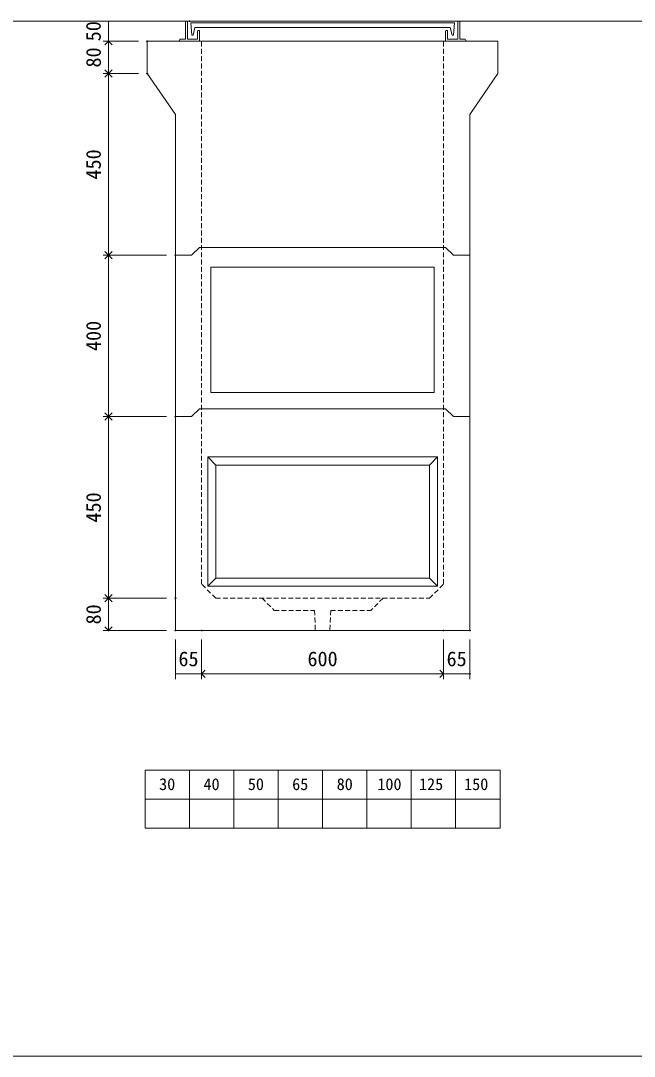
# Model space of a CAD drawing. Units: millimetres, scale not verified. Extents: x -4890 to 18490, y -2287 to 2287.
# Drawn here: x 1847 to 3368, y -1988 to 578 of the extents above; entities that cross this region are included whole.
import ezdxf
from ezdxf.enums import TextEntityAlignment as Align

# ---------------------------------------------------------------- set-up
doc = ezdxf.new("R2010")
doc.units = ezdxf.units.MM
doc.header["$LTSCALE"] = 10
doc.header["$PDMODE"] = 32
doc.header["$PDSIZE"] = 2
doc.linetypes.add('DASHED1', pattern=[1.8, 1.2, -0.6])
doc.linetypes.add('USER2', pattern=[50.8, 31.75, -6.35, 6.35, -6.35])
doc.layers.add('0-1_Defpoints', color=7, linetype='Continuous')
for name, color, linetype, lineweight in [('0-2_waku', 7, 'Continuous', 18), ('0-3_gaikei', 7, 'Continuous', 18), ('0-4_kakure', 7, 'DASHED1', 5), ('0-5_sunpou', 7, 'Continuous', 5), ('0-9_uchigawa', 6, 'Continuous', 18), ('0-B_futa', 3, 'Continuous', 18), ('0-C_GL', 4, 'Continuous', 18), ('0-E_文字１', 7, 'Continuous', 18), ('1-3_uchigawa2', 6, 'USER2', 18)]:
    doc.layers.add(name, color=color, linetype=linetype, lineweight=lineweight)
doc.styles.add('ＭＳ ゴシック', font='')
doc.styles.get('ＭＳ ゴシック').set_extended_font_data('MS Gothic')

# ---------------------------------------------------------------- blocks, each defined once
blk = doc.blocks.new('_Open90')
at = {"layer": '0-5_sunpou'}
blk.add_line((0, 0), (-1, 0), dxfattribs=at)
blk.add_lwpolyline([(-0.5, 0.5), (0, 0), (-0.5, -0.5)], dxfattribs=at)
blk = doc.blocks.new('D89')
at = {"layer": '0-1_Defpoints'}
for p in [(3607.33, 2744.36), (3511.3, 2664.36), (3607.33, 2664.36)]:
    blk.add_point(p, dxfattribs=at)
at = {"layer": '0-5_sunpou'}
for p, q in [((3585.33, 2744.36), (3498.3, 2744.36)), ((3511.3, 2726.36), (3511.3, 2682.36)), ((3585.33, 2664.36), (3498.3, 2664.36))]:
    blk.add_line(p, q, dxfattribs=at)
at = {"layer": '0-5_sunpou', "xscale": 18, "yscale": 18}
for p, rotation in [((3511.3, 2744.36), 90), ((3511.3, 2664.36), 270)]:
    blk.add_blockref('_Open90', p, dxfattribs=dict(at, rotation=rotation))
at = {"layer": '0-5_sunpou', "style": 'ＭＳ ゴシック'}
blk.add_text('80', height=36.66, rotation=90, dxfattribs=at).set_placement((3503.3, 2679.36), align=Align.BOTTOM_LEFT)
blk = doc.blocks.new('D90')
at = {"layer": '0-1_Defpoints'}
for p in [(3607.33, 2664.36), (3511.3, 2214.36), (3677.33, 2214.36)]:
    blk.add_point(p, dxfattribs=at)
at = {"layer": '0-5_sunpou'}
for p, q in [((3585.33, 2664.36), (3498.3, 2664.36)), ((3511.3, 2646.36), (3511.3, 2232.36)), ((3655.33, 2214.36), (3498.3, 2214.36))]:
    blk.add_line(p, q, dxfattribs=at)
at = {"layer": '0-5_sunpou', "xscale": 18, "yscale": 18}
for p, rotation in [((3511.3, 2664.36), 90), ((3511.3, 2214.36), 270)]:
    blk.add_blockref('_Open90', p, dxfattribs=dict(at, rotation=rotation))
at = {"layer": '0-5_sunpou', "style": 'ＭＳ ゴシック'}
blk.add_text('450', height=36.66, rotation=90, dxfattribs=at).set_placement((3503.3, 2401.86), align=Align.BOTTOM_LEFT)
blk = doc.blocks.new('D91')
at = {"layer": '0-1_Defpoints'}
for p in [(3677.33, 2214.36), (3511.3, 1814.36), (3677.33, 1814.36)]:
    blk.add_point(p, dxfattribs=at)
at = {"layer": '0-5_sunpou'}
for p, q in [((3655.33, 2214.36), (3498.3, 2214.36)), ((3511.3, 2196.36), (3511.3, 1832.36)), ((3655.33, 1814.36), (3498.3, 1814.36))]:
    blk.add_line(p, q, dxfattribs=at)
at = {"layer": '0-5_sunpou', "xscale": 18, "yscale": 18}
for p, rotation in [((3511.3, 2214.36), 90), ((3511.3, 1814.36), 270)]:
    blk.add_blockref('_Open90', p, dxfattribs=dict(at, rotation=rotation))
at = {"layer": '0-5_sunpou', "style": 'ＭＳ ゴシック'}
blk.add_text('400', height=36.66, rotation=90, dxfattribs=at).set_placement((3503.3, 1976.86), align=Align.BOTTOM_LEFT)
blk = doc.blocks.new('D92')
at = {"layer": '0-1_Defpoints'}
for p in [(3677.33, 1814.36), (3511.3, 1364.36), (3677.33, 1364.36)]:
    blk.add_point(p, dxfattribs=at)
at = {"layer": '0-5_sunpou'}
for p, q in [((3655.33, 1814.36), (3498.3, 1814.36)), ((3511.3, 1796.36), (3511.3, 1382.36)), ((3655.33, 1364.36), (3498.3, 1364.36))]:
    blk.add_line(p, q, dxfattribs=at)
at = {"layer": '0-5_sunpou', "xscale": 18, "yscale": 18}
for p, rotation in [((3511.3, 1814.36), 90), ((3511.3, 1364.36), 270)]:
    blk.add_blockref('_Open90', p, dxfattribs=dict(at, rotation=rotation))
at = {"layer": '0-5_sunpou', "style": 'ＭＳ ゴシック'}
blk.add_text('450', height=36.66, rotation=90, dxfattribs=at).set_placement((3503.3, 1551.86), align=Align.BOTTOM_LEFT)
blk = doc.blocks.new('D93')
at = {"layer": '0-1_Defpoints'}
for p in [(3677.33, 1364.36), (3511.3, 1284.36), (3677.33, 1284.36)]:
    blk.add_point(p, dxfattribs=at)
at = {"layer": '0-5_sunpou'}
for p, q in [((3655.33, 1364.36), (3498.3, 1364.36)), ((3511.3, 1346.36), (3511.3, 1302.36)), ((3655.33, 1284.36), (3498.3, 1284.36))]:
    blk.add_line(p, q, dxfattribs=at)
at = {"layer": '0-5_sunpou', "xscale": 18, "yscale": 18}
for p, rotation in [((3511.3, 1364.36), 90), ((3511.3, 1284.36), 270)]:
    blk.add_blockref('_Open90', p, dxfattribs=dict(at, rotation=rotation))
at = {"layer": '0-5_sunpou', "style": 'ＭＳ ゴシック'}
blk.add_text('80', height=36.66, rotation=90, dxfattribs=at).set_placement((3503.3, 1299.36), align=Align.BOTTOM_LEFT)
blk = doc.blocks.new('D94')
at = {"layer": '0-1_Defpoints'}
for p in [(3677.33, 1284.36), (3742.33, 1284.36), (3742.33, 1176.89)]:
    blk.add_point(p, dxfattribs=at)
at = {"layer": '0-5_sunpou'}
for p, q in [((3677.33, 1262.36), (3677.33, 1163.89)), ((3742.33, 1262.36), (3742.33, 1163.89)), ((3677.33, 1176.89), (3742.33, 1176.89))]:
    blk.add_line(p, q, dxfattribs=at)
at = {"layer": '0-5_sunpou', "style": 'ＭＳ ゴシック'}
blk.add_text('65', height=36.66, dxfattribs=at).set_placement((3684.83, 1184.89), align=Align.BOTTOM_LEFT)
blk = doc.blocks.new('D95')
at = {"layer": '0-1_Defpoints'}
for p in [(3742.33, 1284.36), (4342.33, 1284.36), (4342.33, 1176.89)]:
    blk.add_point(p, dxfattribs=at)
at = {"layer": '0-5_sunpou'}
for p, q in [((3742.33, 1262.36), (3742.33, 1163.89)), ((4342.33, 1262.36), (4342.33, 1163.89)), ((3760.33, 1176.89), (4324.33, 1176.89))]:
    blk.add_line(p, q, dxfattribs=at)
at = {"layer": '0-5_sunpou', "xscale": 18, "yscale": 18, "rotation": 180}
blk.add_blockref('_Open90', (3742.33, 1176.89), dxfattribs=at)
at = {"layer": '0-5_sunpou', "xscale": 18, "yscale": 18}
blk.add_blockref('_Open90', (4342.33, 1176.89), dxfattribs=at)
at = {"layer": '0-5_sunpou', "style": 'ＭＳ ゴシック'}
blk.add_text('600', height=36.66, dxfattribs=at).set_placement((4004.83, 1184.89), align=Align.BOTTOM_LEFT)
blk = doc.blocks.new('D96')
at = {"layer": '0-1_Defpoints'}
for p in [(4342.33, 1284.36), (4407.33, 1284.36), (4407.33, 1176.89)]:
    blk.add_point(p, dxfattribs=at)
at = {"layer": '0-5_sunpou'}
for p, q in [((4342.33, 1262.36), (4342.33, 1163.89)), ((4407.33, 1262.36), (4407.33, 1163.89)), ((4342.33, 1176.89), (4407.33, 1176.89))]:
    blk.add_line(p, q, dxfattribs=at)
at = {"layer": '0-5_sunpou', "style": 'ＭＳ ゴシック'}
blk.add_text('65', height=36.66, dxfattribs=at).set_placement((4349.83, 1184.89), align=Align.BOTTOM_LEFT)
blk = doc.blocks.new('D107')
at = {"layer": '0-1_Defpoints'}
for p in [(3712.33, 2794.36), (3511.03, 2744.36), (3607.33, 2744.36)]:
    blk.add_point(p, dxfattribs=at)
at = {"layer": '0-5_sunpou'}
for p, q in [((3690.33, 2794.36), (3498.03, 2794.36)), ((3511.03, 2794.36), (3511.03, 2744.36)), ((3585.33, 2744.36), (3498.03, 2744.36))]:
    blk.add_line(p, q, dxfattribs=at)
at = {"layer": '0-5_sunpou', "style": 'ＭＳ ゴシック'}
blk.add_text('50', height=36.66, rotation=90, dxfattribs=at).set_placement((3503.03, 2744.36), align=Align.BOTTOM_LEFT)

msp = doc.modelspace()

# ---------------------------------------------------------------- linework, layer by layer
at = {"layer": '0-2_waku'}
for p, q in [((2155.33, -1278.63), (2155.33, -1422.63)), ((2155.33, -1278.63), (2155.33, -1422.63)), ((2155.33, -1278.63), (2155.33, -1422.63)), ((2155.33, -1278.63), (2155.33, -1422.63)), ((2155.33, -1278.63), (3035.33, -1278.63)), ((2265.33, -1278.63), (2265.33, -1422.63)), ((2375.33, -1278.63), (2375.33, -1422.63)), ((2375.33, -1278.63), (2375.33, -1422.63)), ((2485.33, -1278.63), (2485.33, -1422.63)), ((2595.33, -1278.63), (2595.33, -1422.63)), ((2705.33, -1278.63), (2705.33, -1422.63)), ((2815.33, -1278.63), (2815.33, -1422.63)), ((2925.33, -1278.63), (2925.33, -1422.63)), ((3035.33, -1278.63), (3035.33, -1422.63)), ((2155.33, -1350.63), (3035.33, -1350.63)), ((2155.33, -1422.63), (3035.33, -1422.63)), ((-1229.68, -1987.63), (4890.32, -1987.63)), ((-1229.68, -1987.63), (4890.32, -1987.63))]:
    msp.add_line(p, q, dxfattribs=at)
at = {"layer": '0-3_gaikei'}
for p, q in [((2160.33, 527.37), (2160.33, 447.37)), ((2160.33, 527.37), (2270.33, 527.37)), ((2160.33, 527.37), (2270.33, 527.37)), ((2160.33, 527.37), (3030.33, 527.37)), ((2160.33, 527.37), (2270.33, 527.37)), ((2160.33, 527.37), (3030.33, 527.37)), ((3030.33, 527.37), (2920.33, 527.37)), ((3030.33, 527.37), (2920.33, 527.37)), ((3030.33, 527.37), (2920.33, 527.37)), ((3030.33, 527.37), (2920.33, 527.37)), ((3030.33, 527.37), (2920.33, 527.37)), ((3030.33, 527.37), (2920.33, 527.37)), ((3030.33, 527.37), (3030.33, 447.37)), ((2230.33, 346.37), (2160.33, 447.37)), ((2960.33, 346.37), (3030.33, 447.37)), ((2230.33, 346.37), (2230.33, -932.63)), ((2960.33, 346.37), (2960.33, -932.63)), ((2290.33, 16.37), (2270.33, -2.63)), ((2290.33, 16.37), (2270.33, -2.63)), ((2290.33, 16.37), (2270.33, -2.63)), ((2290.33, 16.37), (2900.33, 16.37)), ((2920.33, -2.63), (2900.33, 16.37)), ((2230.33, -2.63), (2270.33, -2.63)), ((2230.33, -2.63), (2270.33, -2.63)), ((2230.33, -2.63), (2270.33, -2.63)), ((2920.33, -2.63), (2960.33, -2.63)), ((2960.33, -2.63), (2920.33, -2.63)), ((2960.33, -2.63), (2920.33, -2.63)), ((2960.33, -2.63), (2920.33, -2.63)), ((2290.33, -383.63), (2270.33, -402.63)), ((2290.33, -383.63), (2270.33, -402.63)), ((2290.33, -383.63), (2270.33, -402.63)), ((2290.33, -383.63), (2900.33, -383.63)), ((2920.33, -402.63), (2900.33, -383.63)), ((2230.33, -402.63), (2270.33, -402.63)), ((2230.33, -402.63), (2270.33, -402.63)), ((2230.33, -402.63), (2270.33, -402.63)), ((2920.33, -402.63), (2960.33, -402.63)), ((2960.33, -402.63), (2920.33, -402.63)), ((2960.33, -402.63), (2920.33, -402.63)), ((2960.33, -402.63), (2920.33, -402.63)), ((2230.33, -932.63), (2960.33, -932.63)), ((2230.33, -932.63), (2960.33, -932.63)), ((2230.33, -932.63), (2960.33, -932.63)), ((2230.33, -932.63), (2960.33, -932.63)), ((2230.33, -932.63), (2960.33, -932.63)), ((2230.33, -932.63), (2960.33, -932.63))]:
    msp.add_line(p, q, dxfattribs=at)
for points in [[(2920.33, -2.63), (2900.33, 16.37), (2920.33, -2.63)], [(2920.33, -2.63), (2960.33, -2.63), (2920.33, -2.63)], [(2920.33, -402.63), (2900.33, -383.63), (2920.33, -402.63)], [(2920.33, -402.63), (2960.33, -402.63), (2920.33, -402.63)]]:
    msp.add_lwpolyline(points, dxfattribs=at)
at = {"layer": '0-4_kakure'}
for p, q in [((2295.33, -817.63), (2295.33, 527.37)), ((2895.33, -817.63), (2895.33, 527.37)), ((2330.33, -852.63), (2295.33, -817.63)), ((2860.33, -852.63), (2895.33, -817.63)), ((2330.33, -852.63), (2860.33, -852.63)), ((2445.33, -852.63), (2475.33, -882.63)), ((2745.33, -852.63), (2715.33, -882.63)), ((2615.33, -882.63), (2613.33, -932.63)), ((2615.33, -882.63), (2715.33, -882.63))]:
    msp.add_line(p, q, dxfattribs=at)
msp.add_lwpolyline([(2475.33, -882.63), (2575.33, -882.63), (2577.33, -932.63)], dxfattribs=at)
at = {"layer": '0-9_uchigawa'}
for p, q in [((2310.33, -502.63), (2310.33, -822.63)), ((2310.33, -502.63), (2880.33, -502.63)), ((2310.33, -502.63), (2330.33, -522.63)), ((2860.33, -522.63), (2880.33, -502.63)), ((2880.33, -502.63), (2880.33, -822.63)), ((2330.33, -522.63), (2330.33, -802.63)), ((2330.33, -522.63), (2330.33, -802.63)), ((2330.33, -522.63), (2860.33, -522.63)), ((2860.33, -522.63), (2860.33, -802.63)), ((2860.33, -522.63), (2860.33, -802.63)), ((2310.33, -822.63), (2330.33, -802.63)), ((2330.33, -802.63), (2595.33, -802.63)), ((2595.33, -802.63), (2860.33, -802.63)), ((2880.33, -822.63), (2860.33, -802.63)), ((2310.33, -822.63), (2595.33, -822.63)), ((2595.33, -822.63), (2880.33, -822.63))]:
    msp.add_line(p, q, dxfattribs=at)
at = {"layer": '0-B_futa'}
for p, q in [((2255.33, 575.37), (2255.33, 532.37)), ((2257.33, 577.37), (2260.33, 577.37)), ((2260.33, 577.37), (2260.33, 532.37)), ((2268.14, 572.87), (2922.47, 572.87)), ((2268.14, 572.87), (2270.63, 542.87)), ((2922.47, 572.87), (2920.22, 542.87)), ((2930.33, 577.37), (2930.33, 532.37)), ((2930.33, 577.37), (2933.33, 577.37)), ((2935.33, 575.37), (2935.33, 532.37)), ((2270.63, 542.87), (2274.34, 542.87)), ((2278.66, 561.87), (2274.34, 542.87)), ((2278.66, 561.87), (2912, 561.87)), ((2285.33, 552.37), (2285.33, 532.37)), ((2287.33, 554.37), (2288.33, 554.37)), ((2290.33, 552.37), (2290.33, 527.37)), ((2900.33, 552.37), (2900.33, 527.37)), ((2903.33, 554.37), (2902.33, 554.37)), ((2905.33, 552.37), (2905.33, 532.37)), ((2912, 561.87), (2916.32, 542.87)), ((2920.22, 542.87), (2916.32, 542.87)), ((2240.33, 530.37), (2240.33, 529.37)), ((2242.33, 532.37), (2255.33, 532.37)), ((2290.33, 527.37), (2242.33, 527.37)), ((2260.33, 532.37), (2285.33, 532.37)), ((2900.33, 527.37), (2948.33, 527.37)), ((2930.33, 532.37), (2905.33, 532.37)), ((2948.33, 532.37), (2935.33, 532.37)), ((2950.33, 530.37), (2950.33, 529.37))]:
    msp.add_line(p, q, dxfattribs=at)
for centre, start, end in [((2257.33, 575.37), 90, 180), ((2933.33, 575.37), 0, 90), ((2287.33, 552.37), 90, 180), ((2288.33, 552.37), 0, 90), ((2902.33, 552.37), 90, 180), ((2903.33, 552.37), 0, 90), ((2242.33, 530.37), 90, 180), ((2242.33, 529.37), 180, 270), ((2948.33, 530.37), 0, 90), ((2948.33, 529.37), 270, 0)]:
    msp.add_arc(centre, 2, start, end, dxfattribs=at)
at = {"layer": '0-C_GL'}
msp.add_line((-1229.68, 577.37), (4890.32, 577.37), dxfattribs=at)
msp.add_line((-1229.68, 577.37), (4890.32, 577.37), dxfattribs=at)
at = {"layer": '1-3_uchigawa2'}
for p, q in [((2318.33, -32.63), (2595.83, -32.63)), ((2318.33, -32.63), (2318.33, -342.63)), ((2872.33, -32.63), (2594.83, -32.63)), ((2872.33, -32.63), (2872.33, -342.63)), ((2318.33, -342.63), (2595.33, -342.63)), ((2872.33, -342.63), (2595.33, -342.63))]:
    msp.add_line(p, q, dxfattribs=at)

# ---------------------------------------------------------------- block references
at = {"layer": '0-5_sunpou'}
for name in ['D107', 'D89', 'D90', 'D91', 'D92', 'D93', 'D94', 'D95', 'D96']:
    msp.add_blockref(name, (-1447, -2216.99), dxfattribs=at)

# ---------------------------------------------------------------- texts
at = {"layer": '0-E_文字１', "style": 'ＭＳ ゴシック'}
for s, p in [('30', (2189.89, -1336.82)), ('40', (2299.89, -1336.82)), ('50', (2409.89, -1336.82)), ('65', (2519.89, -1336.82)), ('80', (2630.3, -1336.82)), ('100', (2731.17, -1336.82)), ('125', (2834.56, -1336.82)), ('150', (2946.32, -1336.82))]:
    msp.add_text(s, height=29.33, dxfattribs=at).set_placement(p, align=Align.BOTTOM_LEFT)

doc.saveas('drawing.dxf')
